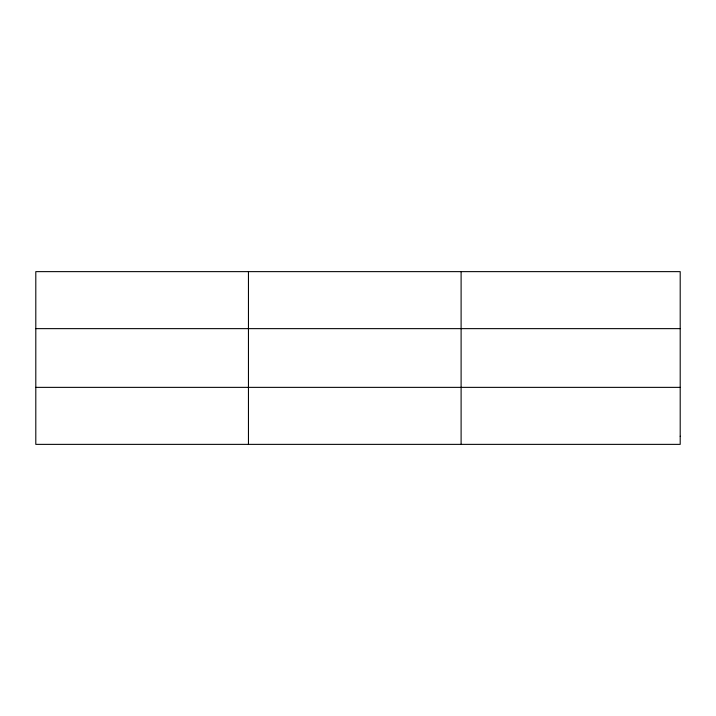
<?xml version="1.0" encoding="UTF-8"?>
<svg xmlns="http://www.w3.org/2000/svg" width="716" height="716" viewBox="0 0 716 716"><rect width="100%" height="100%" fill="white"/><g stroke="black" fill="none" stroke-linecap="round" stroke-linejoin="round"><path stroke-width="1.07" d="M248.452 271.632L248.452 444.368M461.104 271.632L461.104 444.368M35.8 328.635L680.2 328.635M35.8 387.365L680.2 387.365M680.2 436.232L680.2 444.368L35.8 444.368L35.8 271.632L680.2 271.632L680.2 436.232"/></g></svg>
